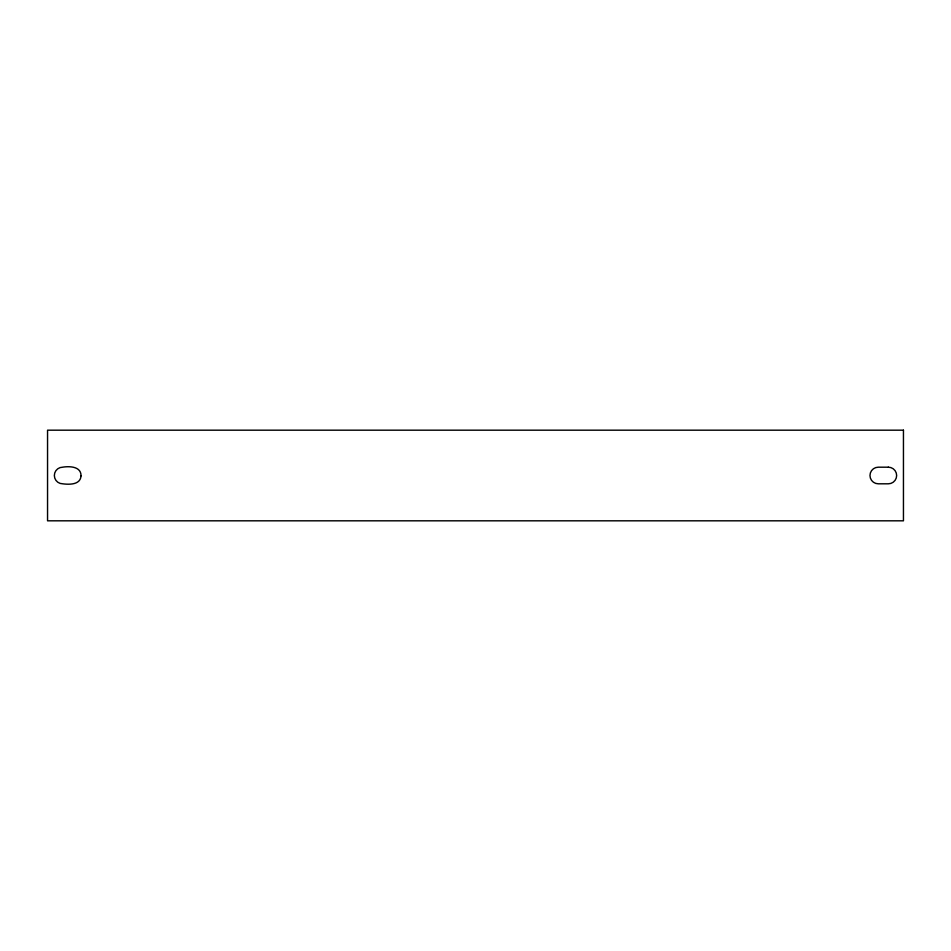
<?xml version="1.0" encoding="UTF-8"?>
<svg xmlns="http://www.w3.org/2000/svg" width="951" height="951" viewBox="0 0 951 951"><rect width="100%" height="100%" fill="white"/><g stroke="black" fill="none" stroke-linecap="round" stroke-linejoin="round"><path stroke-width="1.43" d="M81.025 475.845C80.514 484.939 69.185 484.665 62.695 483.809A8.309 8.309 0 0 1 54.35 475.536A8.309 8.309 0 0 1 62.611 467.191C69.304 466.049 81.239 466.335 81.025 475.845M903.45 430.185L47.55 430.185L47.55 520.815L903.45 520.815L903.45 430.185M888.341 467.191L878.272 467.191A8.309 8.309 0 0 0 869.975 475.5A8.309 8.309 0 0 0 878.272 483.809L888.341 483.809A8.309 8.309 0 0 0 896.65 475.5A8.309 8.309 0 0 0 888.341 467.191"/></g></svg>
